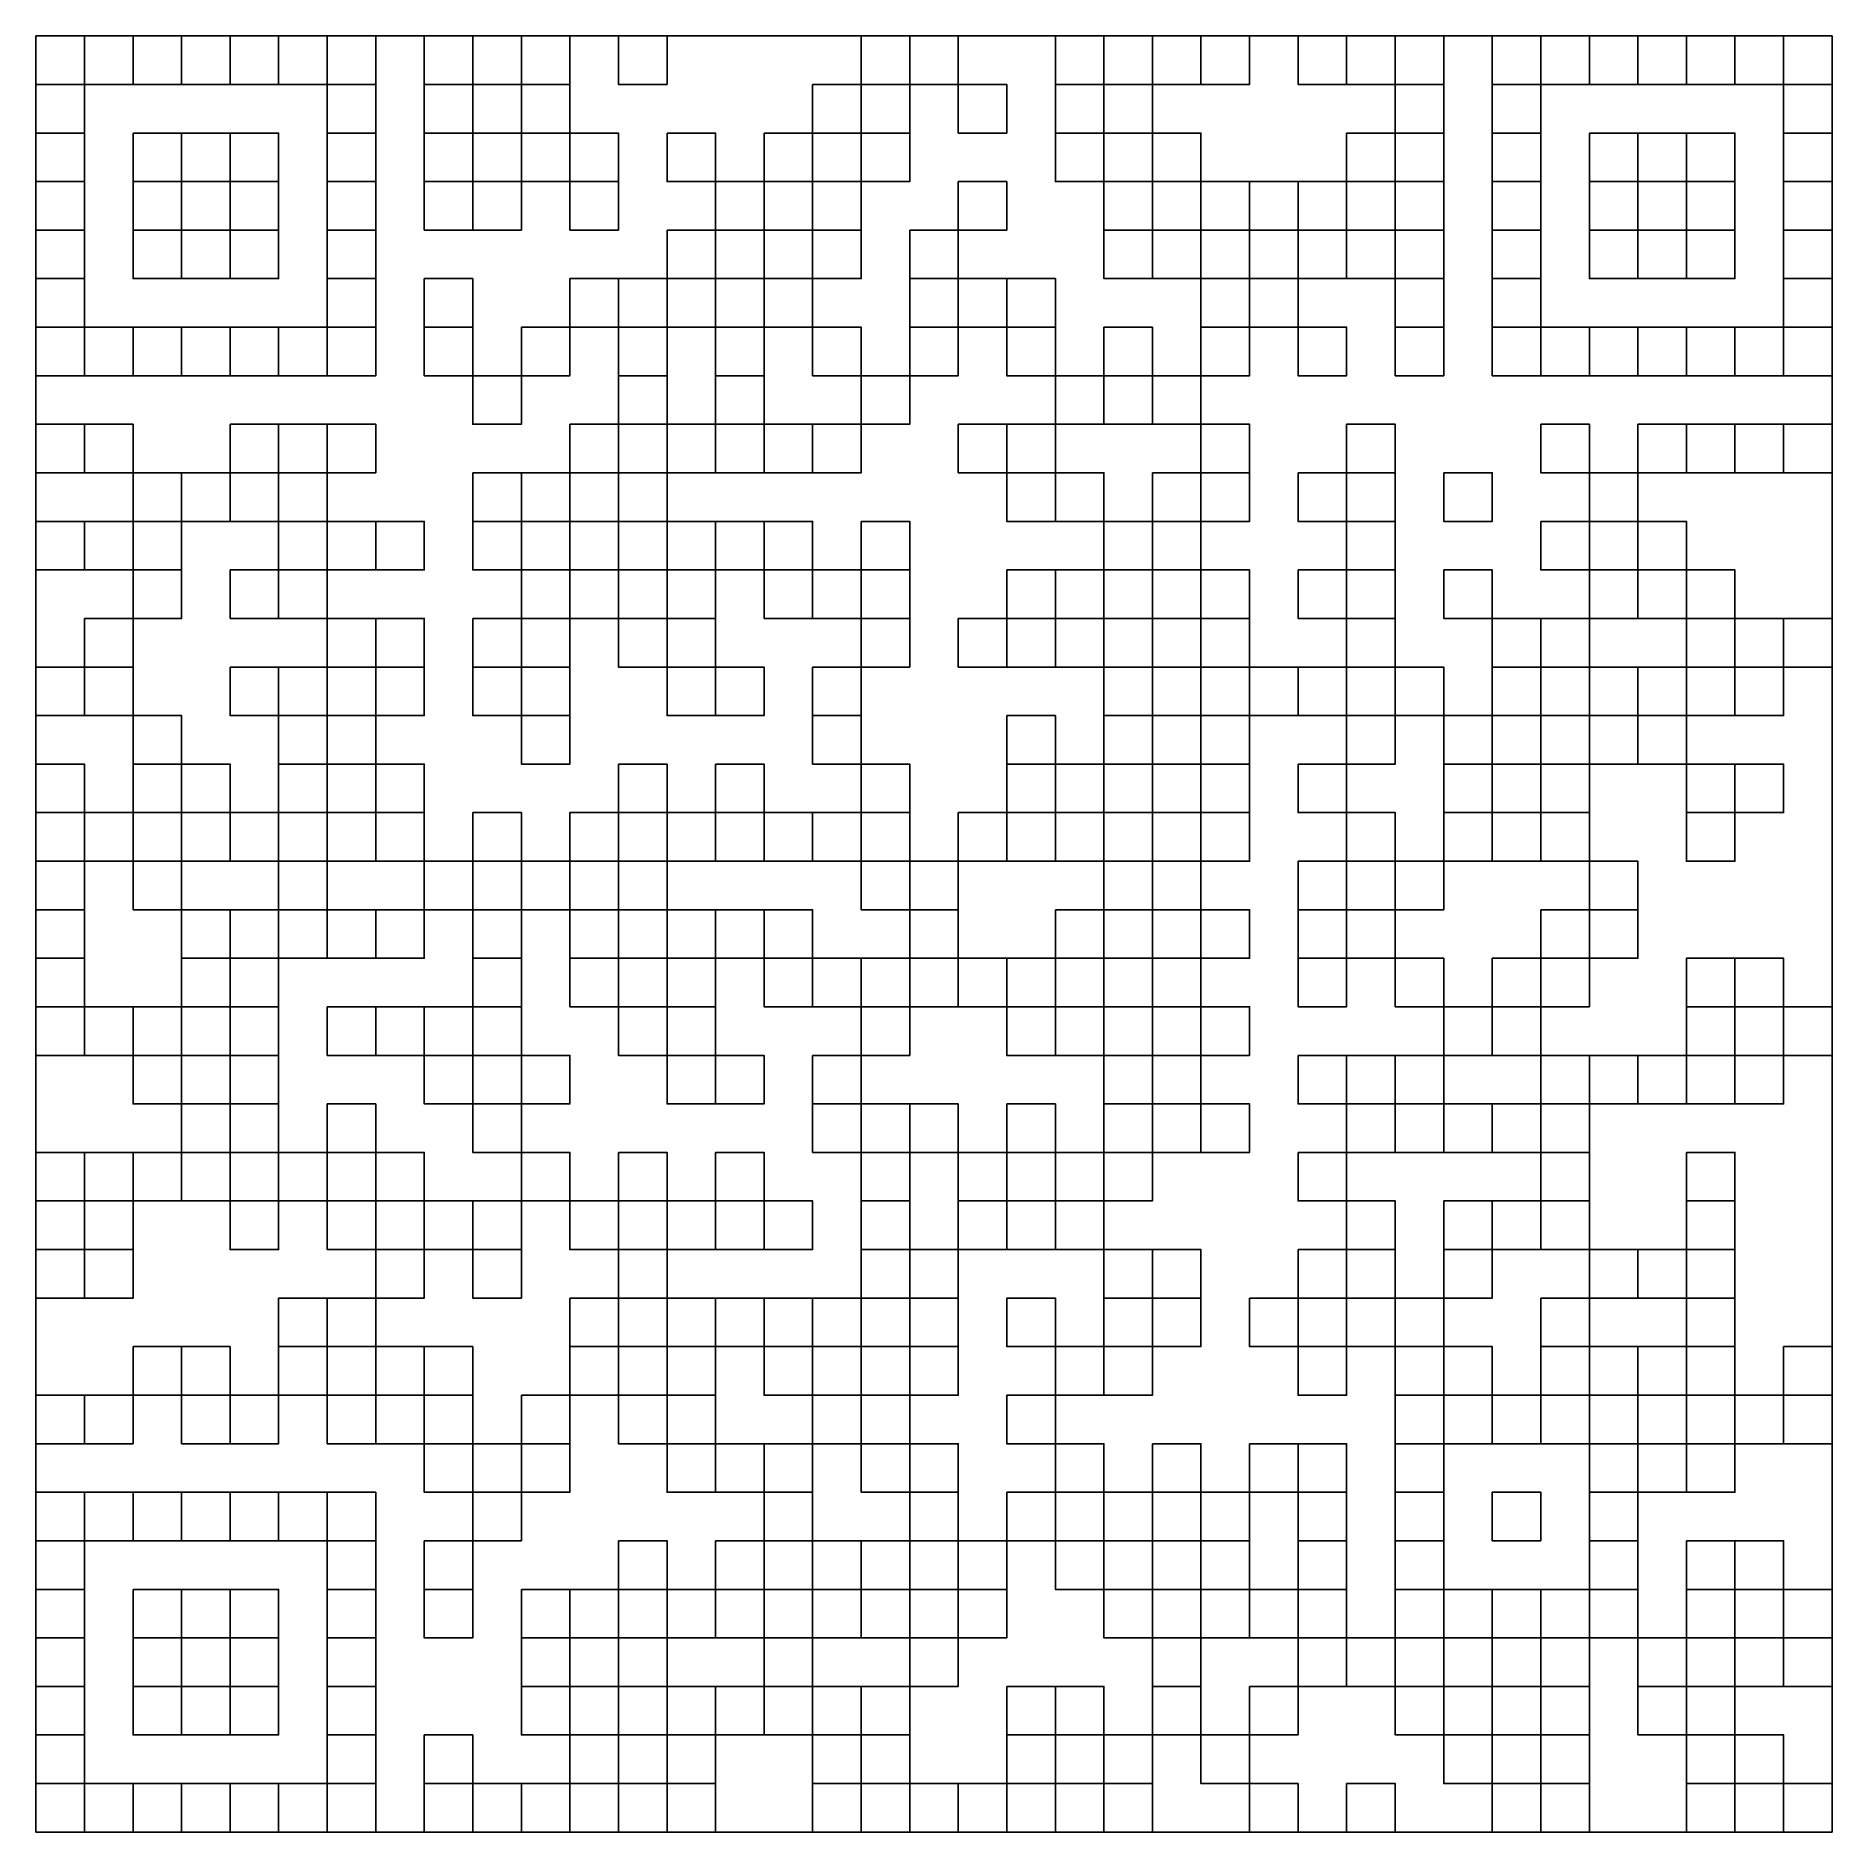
# Model space of a CAD drawing. Extents: x 0 to 55.5, y 0 to 55.5.
import ezdxf

# ---------------------------------------------------------------- set-up
doc = ezdxf.new("R2010")
doc.units = 0
doc.layers.get('0').update_dxf_attribs({"linetype": 'CONTINUOUS'})

msp = doc.modelspace()

# ---------------------------------------------------------------- linework, layer by layer
at = {"color": 7}
for points in [[(0, 55.5), (55.5, 55.5), (55.5, 0), (0, 0), (0, 55.5), (1.5, 55.5), (1.5, 54), (0, 54)], [(1.5, 55.5), (3, 55.5), (3, 54), (1.5, 54)], [(3, 55.5), (4.5, 55.5), (4.5, 54), (3, 54)], [(4.5, 55.5), (6, 55.5), (6, 54), (4.5, 54)], [(6, 55.5), (7.5, 55.5), (7.5, 54), (6, 54)], [(7.5, 55.5), (9, 55.5), (9, 54), (7.5, 54)], [(9, 55.5), (10.5, 55.5), (10.5, 54), (9, 54)], [(12, 55.5), (13.5, 55.5), (13.5, 54), (12, 54)], [(13.5, 55.5), (15, 55.5), (15, 54), (13.5, 54)], [(15, 55.5), (16.5, 55.5), (16.5, 54), (15, 54)], [(18, 55.5), (19.5, 55.5), (19.5, 54), (18, 54)], [(25.5, 55.5), (27, 55.5), (27, 54), (25.5, 54)], [(27, 55.5), (28.5, 55.5), (28.5, 54), (27, 54)], [(31.5, 55.5), (33, 55.5), (33, 54), (31.5, 54)], [(34.5, 55.5), (36, 55.5), (36, 54), (34.5, 54)], [(36, 55.5), (37.5, 55.5), (37.5, 54), (36, 54)], [(39, 55.5), (40.5, 55.5), (40.5, 54), (39, 54)], [(40.5, 55.5), (42, 55.5), (42, 54), (40.5, 54)], [(42, 55.5), (43.5, 55.5), (43.5, 54), (42, 54)], [(45, 55.5), (46.5, 55.5), (46.5, 54), (45, 54)], [(46.5, 55.5), (48, 55.5), (48, 54), (46.5, 54)], [(48, 55.5), (49.5, 55.5), (49.5, 54), (48, 54)], [(49.5, 55.5), (51, 55.5), (51, 54), (49.5, 54)], [(51, 55.5), (52.5, 55.5), (52.5, 54), (51, 54)], [(52.5, 55.5), (54, 55.5), (54, 54), (52.5, 54)], [(54, 55.5), (55.5, 55.5), (55.5, 54), (54, 54)], [(0, 54), (1.5, 54), (1.5, 52.5), (0, 52.5)], [(9, 54), (10.5, 54), (10.5, 52.5), (9, 52.5)], [(12, 54), (13.5, 54), (13.5, 52.5), (12, 52.5)], [(13.5, 54), (15, 54), (15, 52.5), (13.5, 52.5)], [(15, 54), (16.5, 54), (16.5, 52.5), (15, 52.5)], [(24, 54), (25.5, 54), (25.5, 52.5), (24, 52.5)], [(25.5, 54), (27, 54), (27, 52.5), (25.5, 52.5)], [(28.5, 54), (30, 54), (30, 52.5), (28.5, 52.5)], [(31.5, 54), (33, 54), (33, 52.5), (31.5, 52.5)], [(33, 54), (34.5, 54), (34.5, 52.5), (33, 52.5)], [(42, 54), (43.5, 54), (43.5, 52.5), (42, 52.5)], [(45, 54), (46.5, 54), (46.5, 52.5), (45, 52.5)], [(54, 54), (55.5, 54), (55.5, 52.5), (54, 52.5)], [(0, 52.5), (1.5, 52.5), (1.5, 51), (0, 51)], [(3, 52.5), (4.5, 52.5), (4.5, 51), (3, 51)], [(4.5, 52.5), (6, 52.5), (6, 51), (4.5, 51)], [(6, 52.5), (7.5, 52.5), (7.5, 51), (6, 51)], [(9, 52.5), (10.5, 52.5), (10.5, 51), (9, 51)], [(12, 52.5), (13.5, 52.5), (13.5, 51), (12, 51)], [(15, 52.5), (16.5, 52.5), (16.5, 51), (15, 51)], [(16.5, 52.5), (18, 52.5), (18, 51), (16.5, 51)], [(19.5, 52.5), (21, 52.5), (21, 51), (19.5, 51)], [(22.5, 52.5), (24, 52.5), (24, 51), (22.5, 51)], [(24, 52.5), (25.5, 52.5), (25.5, 51), (24, 51)], [(25.5, 52.5), (27, 52.5), (27, 51), (25.5, 51)], [(31.5, 52.5), (33, 52.5), (33, 51), (31.5, 51)], [(33, 52.5), (34.5, 52.5), (34.5, 51), (33, 51)], [(34.5, 52.5), (36, 52.5), (36, 51), (34.5, 51)], [(40.5, 52.5), (42, 52.5), (42, 51), (40.5, 51)], [(42, 52.5), (43.5, 52.5), (43.5, 51), (42, 51)], [(45, 52.5), (46.5, 52.5), (46.5, 51), (45, 51)], [(48, 52.5), (49.5, 52.5), (49.5, 51), (48, 51)], [(49.5, 52.5), (51, 52.5), (51, 51), (49.5, 51)], [(51, 52.5), (52.5, 52.5), (52.5, 51), (51, 51)], [(54, 52.5), (55.5, 52.5), (55.5, 51), (54, 51)], [(0, 51), (1.5, 51), (1.5, 49.5), (0, 49.5)], [(3, 51), (4.5, 51), (4.5, 49.5), (3, 49.5)], [(4.5, 51), (6, 51), (6, 49.5), (4.5, 49.5)], [(6, 51), (7.5, 51), (7.5, 49.5), (6, 49.5)], [(9, 51), (10.5, 51), (10.5, 49.5), (9, 49.5)], [(12, 51), (13.5, 51), (13.5, 49.5), (12, 49.5)], [(13.5, 51), (15, 51), (15, 49.5), (13.5, 49.5)], [(16.5, 51), (18, 51), (18, 49.5), (16.5, 49.5)], [(21, 51), (22.5, 51), (22.5, 49.5), (21, 49.5)], [(22.5, 51), (24, 51), (24, 49.5), (22.5, 49.5)], [(24, 51), (25.5, 51), (25.5, 49.5), (24, 49.5)], [(28.5, 51), (30, 51), (30, 49.5), (28.5, 49.5)], [(33, 51), (34.5, 51), (34.5, 49.5), (33, 49.5)], [(34.5, 51), (36, 51), (36, 49.5), (34.5, 49.5)], [(36, 51), (37.5, 51), (37.5, 49.5), (36, 49.5)], [(37.5, 51), (39, 51), (39, 49.5), (37.5, 49.5)], [(39, 51), (40.5, 51), (40.5, 49.5), (39, 49.5)], [(42, 51), (43.5, 51), (43.5, 49.5), (42, 49.5)], [(45, 51), (46.5, 51), (46.5, 49.5), (45, 49.5)], [(48, 51), (49.5, 51), (49.5, 49.5), (48, 49.5)], [(49.5, 51), (51, 51), (51, 49.5), (49.5, 49.5)], [(51, 51), (52.5, 51), (52.5, 49.5), (51, 49.5)], [(54, 51), (55.5, 51), (55.5, 49.5), (54, 49.5)], [(0, 49.5), (1.5, 49.5), (1.5, 48), (0, 48)], [(3, 49.5), (4.5, 49.5), (4.5, 48), (3, 48)], [(4.5, 49.5), (6, 49.5), (6, 48), (4.5, 48)], [(6, 49.5), (7.5, 49.5), (7.5, 48), (6, 48)], [(9, 49.5), (10.5, 49.5), (10.5, 48), (9, 48)], [(19.5, 49.5), (21, 49.5), (21, 48), (19.5, 48)], [(21, 49.5), (22.5, 49.5), (22.5, 48), (21, 48)], [(24, 49.5), (25.5, 49.5), (25.5, 48), (24, 48)], [(27, 49.5), (28.5, 49.5), (28.5, 48), (27, 48)], [(33, 49.5), (34.5, 49.5), (34.5, 48), (33, 48)], [(34.5, 49.5), (36, 49.5), (36, 48), (34.5, 48)], [(36, 49.5), (37.5, 49.5), (37.5, 48), (36, 48)], [(37.5, 49.5), (39, 49.5), (39, 48), (37.5, 48)], [(39, 49.5), (40.5, 49.5), (40.5, 48), (39, 48)], [(40.5, 49.5), (42, 49.5), (42, 48), (40.5, 48)], [(42, 49.5), (43.5, 49.5), (43.5, 48), (42, 48)], [(45, 49.5), (46.5, 49.5), (46.5, 48), (45, 48)], [(48, 49.5), (49.5, 49.5), (49.5, 48), (48, 48)], [(49.5, 49.5), (51, 49.5), (51, 48), (49.5, 48)], [(51, 49.5), (52.5, 49.5), (52.5, 48), (51, 48)], [(54, 49.5), (55.5, 49.5), (55.5, 48), (54, 48)], [(0, 48), (1.5, 48), (1.5, 46.5), (0, 46.5)], [(9, 48), (10.5, 48), (10.5, 46.5), (9, 46.5)], [(12, 48), (13.5, 48), (13.5, 46.5), (12, 46.5)], [(16.5, 48), (18, 48), (18, 46.5), (16.5, 46.5)], [(18, 48), (19.5, 48), (19.5, 46.5), (18, 46.5)], [(19.5, 48), (21, 48), (21, 46.5), (19.5, 46.5)], [(21, 48), (22.5, 48), (22.5, 46.5), (21, 46.5)], [(22.5, 48), (24, 48), (24, 46.5), (22.5, 46.5)], [(27, 48), (28.5, 48), (28.5, 46.5), (27, 46.5)], [(28.5, 48), (30, 48), (30, 46.5), (28.5, 46.5)], [(30, 48), (31.5, 48), (31.5, 46.5), (30, 46.5)], [(36, 48), (37.5, 48), (37.5, 46.5), (36, 46.5)], [(37.5, 48), (39, 48), (39, 46.5), (37.5, 46.5)], [(42, 48), (43.5, 48), (43.5, 46.5), (42, 46.5)], [(45, 48), (46.5, 48), (46.5, 46.5), (45, 46.5)], [(54, 48), (55.5, 48), (55.5, 46.5), (54, 46.5)], [(0, 46.5), (1.5, 46.5), (1.5, 45), (0, 45)], [(1.5, 46.5), (3, 46.5), (3, 45), (1.5, 45)], [(3, 46.5), (4.5, 46.5), (4.5, 45), (3, 45)], [(4.5, 46.5), (6, 46.5), (6, 45), (4.5, 45)], [(6, 46.5), (7.5, 46.5), (7.5, 45), (6, 45)], [(7.5, 46.5), (9, 46.5), (9, 45), (7.5, 45)], [(9, 46.5), (10.5, 46.5), (10.5, 45), (9, 45)], [(12, 46.5), (13.5, 46.5), (13.5, 45), (12, 45)], [(15, 46.5), (16.5, 46.5), (16.5, 45), (15, 45)], [(18, 46.5), (19.5, 46.5), (19.5, 45), (18, 45)], [(21, 46.5), (22.5, 46.5), (22.5, 45), (21, 45)], [(24, 46.5), (25.5, 46.5), (25.5, 45), (24, 45)], [(27, 46.5), (28.5, 46.5), (28.5, 45), (27, 45)], [(30, 46.5), (31.5, 46.5), (31.5, 45), (30, 45)], [(33, 46.5), (34.5, 46.5), (34.5, 45), (33, 45)], [(36, 46.5), (37.5, 46.5), (37.5, 45), (36, 45)], [(39, 46.5), (40.5, 46.5), (40.5, 45), (39, 45)], [(42, 46.5), (43.5, 46.5), (43.5, 45), (42, 45)], [(45, 46.5), (46.5, 46.5), (46.5, 45), (45, 45)], [(46.5, 46.5), (48, 46.5), (48, 45), (46.5, 45)], [(48, 46.5), (49.5, 46.5), (49.5, 45), (48, 45)], [(49.5, 46.5), (51, 46.5), (51, 45), (49.5, 45)], [(51, 46.5), (52.5, 46.5), (52.5, 45), (51, 45)], [(52.5, 46.5), (54, 46.5), (54, 45), (52.5, 45)], [(54, 46.5), (55.5, 46.5), (55.5, 45), (54, 45)], [(13.5, 45), (15, 45), (15, 43.5), (13.5, 43.5)], [(18, 45), (19.5, 45), (19.5, 43.5), (18, 43.5)], [(21, 45), (22.5, 45), (22.5, 43.5), (21, 43.5)], [(25.5, 45), (27, 45), (27, 43.5), (25.5, 43.5)], [(31.5, 45), (33, 45), (33, 43.5), (31.5, 43.5)], [(33, 45), (34.5, 45), (34.5, 43.5), (33, 43.5)], [(34.5, 45), (36, 45), (36, 43.5), (34.5, 43.5)], [(0, 43.5), (1.5, 43.5), (1.5, 42), (0, 42)], [(1.5, 43.5), (3, 43.5), (3, 42), (1.5, 42)], [(6, 43.5), (7.5, 43.5), (7.5, 42), (6, 42)], [(7.5, 43.5), (9, 43.5), (9, 42), (7.5, 42)], [(9, 43.5), (10.5, 43.5), (10.5, 42), (9, 42)], [(16.5, 43.5), (18, 43.5), (18, 42), (16.5, 42)], [(19.5, 43.5), (21, 43.5), (21, 42), (19.5, 42)], [(21, 43.5), (22.5, 43.5), (22.5, 42), (21, 42)], [(22.5, 43.5), (24, 43.5), (24, 42), (22.5, 42)], [(24, 43.5), (25.5, 43.5), (25.5, 42), (24, 42)], [(28.5, 43.5), (30, 43.5), (30, 42), (28.5, 42)], [(30, 43.5), (31.5, 43.5), (31.5, 42), (30, 42)], [(36, 43.5), (37.5, 43.5), (37.5, 42), (36, 42)], [(40.5, 43.5), (42, 43.5), (42, 42), (40.5, 42)], [(46.5, 43.5), (48, 43.5), (48, 42), (46.5, 42)], [(49.5, 43.5), (51, 43.5), (51, 42), (49.5, 42)], [(51, 43.5), (52.5, 43.5), (52.5, 42), (51, 42)], [(52.5, 43.5), (54, 43.5), (54, 42), (52.5, 42)], [(54, 43.5), (55.5, 43.5), (55.5, 42), (54, 42)], [(3, 42), (4.5, 42), (4.5, 40.5), (3, 40.5)], [(4.5, 42), (6, 42), (6, 40.5), (4.5, 40.5)], [(6, 42), (7.5, 42), (7.5, 40.5), (6, 40.5)], [(7.5, 42), (9, 42), (9, 40.5), (7.5, 40.5)], [(13.5, 42), (15, 42), (15, 40.5), (13.5, 40.5)], [(15, 42), (16.5, 42), (16.5, 40.5), (15, 40.5)], [(18, 42), (19.5, 42), (19.5, 40.5), (18, 40.5)], [(30, 42), (31.5, 42), (31.5, 40.5), (30, 40.5)], [(31.5, 42), (33, 42), (33, 40.5), (31.5, 40.5)], [(34.5, 42), (36, 42), (36, 40.5), (34.5, 40.5)], [(36, 42), (37.5, 42), (37.5, 40.5), (36, 40.5)], [(39, 42), (40.5, 42), (40.5, 40.5), (39, 40.5)], [(40.5, 42), (42, 42), (42, 40.5), (40.5, 40.5)], [(43.5, 42), (45, 42), (45, 40.5), (43.5, 40.5)], [(48, 42), (49.5, 42), (49.5, 40.5), (48, 40.5)], [(0, 40.5), (1.5, 40.5), (1.5, 39), (0, 39)], [(1.5, 40.5), (3, 40.5), (3, 39), (1.5, 39)], [(3, 40.5), (4.5, 40.5), (4.5, 39), (3, 39)], [(7.5, 40.5), (9, 40.5), (9, 39), (7.5, 39)], [(9, 40.5), (10.5, 40.5), (10.5, 39), (9, 39)], [(10.5, 40.5), (12, 40.5), (12, 39), (10.5, 39)], [(13.5, 40.5), (15, 40.5), (15, 39), (13.5, 39)], [(16.5, 40.5), (18, 40.5), (18, 39), (16.5, 39)], [(18, 40.5), (19.5, 40.5), (19.5, 39), (18, 39)], [(19.5, 40.5), (21, 40.5), (21, 39), (19.5, 39)], [(21, 40.5), (22.5, 40.5), (22.5, 39), (21, 39)], [(22.5, 40.5), (24, 40.5), (24, 39), (22.5, 39)], [(25.5, 40.5), (27, 40.5), (27, 39), (25.5, 39)], [(33, 40.5), (34.5, 40.5), (34.5, 39), (33, 39)], [(34.5, 40.5), (36, 40.5), (36, 39), (34.5, 39)], [(40.5, 40.5), (42, 40.5), (42, 39), (40.5, 39)], [(46.5, 40.5), (48, 40.5), (48, 39), (46.5, 39)], [(49.5, 40.5), (51, 40.5), (51, 39), (49.5, 39)], [(3, 39), (4.5, 39), (4.5, 37.5), (3, 37.5)], [(6, 39), (7.5, 39), (7.5, 37.5), (6, 37.5)], [(7.5, 39), (9, 39), (9, 37.5), (7.5, 37.5)], [(15, 39), (16.5, 39), (16.5, 37.5), (15, 37.5)], [(16.5, 39), (18, 39), (18, 37.5), (16.5, 37.5)], [(19.5, 39), (21, 39), (21, 37.5), (19.5, 37.5)], [(22.5, 39), (24, 39), (24, 37.5), (22.5, 37.5)], [(24, 39), (25.5, 39), (25.5, 37.5), (24, 37.5)], [(25.5, 39), (27, 39), (27, 37.5), (25.5, 37.5)], [(30, 39), (31.5, 39), (31.5, 37.5), (30, 37.5)], [(31.5, 39), (33, 39), (33, 37.5), (31.5, 37.5)], [(33, 39), (34.5, 39), (34.5, 37.5), (33, 37.5)], [(36, 39), (37.5, 39), (37.5, 37.5), (36, 37.5)], [(39, 39), (40.5, 39), (40.5, 37.5), (39, 37.5)], [(40.5, 39), (42, 39), (42, 37.5), (40.5, 37.5)], [(43.5, 39), (45, 39), (45, 37.5), (43.5, 37.5)], [(48, 39), (49.5, 39), (49.5, 37.5), (48, 37.5)], [(49.5, 39), (51, 39), (51, 37.5), (49.5, 37.5)], [(51, 39), (52.5, 39), (52.5, 37.5), (51, 37.5)], [(1.5, 37.5), (3, 37.5), (3, 36), (1.5, 36)], [(9, 37.5), (10.5, 37.5), (10.5, 36), (9, 36)], [(10.5, 37.5), (12, 37.5), (12, 36), (10.5, 36)], [(13.5, 37.5), (15, 37.5), (15, 36), (13.5, 36)], [(15, 37.5), (16.5, 37.5), (16.5, 36), (15, 36)], [(18, 37.5), (19.5, 37.5), (19.5, 36), (18, 36)], [(19.5, 37.5), (21, 37.5), (21, 36), (19.5, 36)], [(25.5, 37.5), (27, 37.5), (27, 36), (25.5, 36)], [(28.5, 37.5), (30, 37.5), (30, 36), (28.5, 36)], [(30, 37.5), (31.5, 37.5), (31.5, 36), (30, 36)], [(31.5, 37.5), (33, 37.5), (33, 36), (31.5, 36)], [(34.5, 37.5), (36, 37.5), (36, 36), (34.5, 36)], [(36, 37.5), (37.5, 37.5), (37.5, 36), (36, 36)], [(40.5, 37.5), (42, 37.5), (42, 36), (40.5, 36)], [(45, 37.5), (46.5, 37.5), (46.5, 36), (45, 36)], [(46.5, 37.5), (48, 37.5), (48, 36), (46.5, 36)], [(51, 37.5), (52.5, 37.5), (52.5, 36), (51, 36)], [(52.5, 37.5), (54, 37.5), (54, 36), (52.5, 36)], [(54, 37.5), (55.5, 37.5), (55.5, 36), (54, 36)], [(0, 36), (1.5, 36), (1.5, 34.5), (0, 34.5)], [(1.5, 36), (3, 36), (3, 34.5), (1.5, 34.5)], [(6, 36), (7.5, 36), (7.5, 34.5), (6, 34.5)], [(7.5, 36), (9, 36), (9, 34.5), (7.5, 34.5)], [(10.5, 36), (12, 36), (12, 34.5), (10.5, 34.5)], [(13.5, 36), (15, 36), (15, 34.5), (13.5, 34.5)], [(15, 36), (16.5, 36), (16.5, 34.5), (15, 34.5)], [(19.5, 36), (21, 36), (21, 34.5), (19.5, 34.5)], [(21, 36), (22.5, 36), (22.5, 34.5), (21, 34.5)], [(24, 36), (25.5, 36), (25.5, 34.5), (24, 34.5)], [(33, 36), (34.5, 36), (34.5, 34.5), (33, 34.5)], [(34.5, 36), (36, 36), (36, 34.5), (34.5, 34.5)], [(37.5, 36), (39, 36), (39, 34.5), (37.5, 34.5)], [(39, 36), (40.5, 36), (40.5, 34.5), (39, 34.5)], [(40.5, 36), (42, 36), (42, 34.5), (40.5, 34.5)], [(42, 36), (43.5, 36), (43.5, 34.5), (42, 34.5)], [(45, 36), (46.5, 36), (46.5, 34.5), (45, 34.5)], [(48, 36), (49.5, 36), (49.5, 34.5), (48, 34.5)], [(49.5, 36), (51, 36), (51, 34.5), (49.5, 34.5)], [(51, 36), (52.5, 36), (52.5, 34.5), (51, 34.5)], [(52.5, 36), (54, 36), (54, 34.5), (52.5, 34.5)], [(3, 34.5), (4.5, 34.5), (4.5, 33), (3, 33)], [(7.5, 34.5), (9, 34.5), (9, 33), (7.5, 33)], [(9, 34.5), (10.5, 34.5), (10.5, 33), (9, 33)], [(15, 34.5), (16.5, 34.5), (16.5, 33), (15, 33)], [(24, 34.5), (25.5, 34.5), (25.5, 33), (24, 33)], [(30, 34.5), (31.5, 34.5), (31.5, 33), (30, 33)], [(33, 34.5), (34.5, 34.5), (34.5, 33), (33, 33)], [(34.5, 34.5), (36, 34.5), (36, 33), (34.5, 33)], [(36, 34.5), (37.5, 34.5), (37.5, 33), (36, 33)], [(40.5, 34.5), (42, 34.5), (42, 33), (40.5, 33)], [(43.5, 34.5), (45, 34.5), (45, 33), (43.5, 33)], [(45, 34.5), (46.5, 34.5), (46.5, 33), (45, 33)], [(46.5, 34.5), (48, 34.5), (48, 33), (46.5, 33)], [(48, 34.5), (49.5, 34.5), (49.5, 33), (48, 33)], [(49.5, 34.5), (51, 34.5), (51, 33), (49.5, 33)], [(0, 33), (1.5, 33), (1.5, 31.5), (0, 31.5)], [(3, 33), (4.5, 33), (4.5, 31.5), (3, 31.5)], [(4.5, 33), (6, 33), (6, 31.5), (4.5, 31.5)], [(7.5, 33), (9, 33), (9, 31.5), (7.5, 31.5)], [(10.5, 33), (12, 33), (12, 31.5), (10.5, 31.5)], [(18, 33), (19.5, 33), (19.5, 31.5), (18, 31.5)], [(21, 33), (22.5, 33), (22.5, 31.5), (21, 31.5)], [(25.5, 33), (27, 33), (27, 31.5), (25.5, 31.5)], [(30, 33), (31.5, 33), (31.5, 31.5), (30, 31.5)], [(31.5, 33), (33, 33), (33, 31.5), (31.5, 31.5)], [(33, 33), (34.5, 33), (34.5, 31.5), (33, 31.5)], [(36, 33), (37.5, 33), (37.5, 31.5), (36, 31.5)], [(39, 33), (40.5, 33), (40.5, 31.5), (39, 31.5)], [(43.5, 33), (45, 33), (45, 31.5), (43.5, 31.5)], [(45, 33), (46.5, 33), (46.5, 31.5), (45, 31.5)], [(46.5, 33), (48, 33), (48, 31.5), (46.5, 31.5)], [(51, 33), (52.5, 33), (52.5, 31.5), (51, 31.5)], [(52.5, 33), (54, 33), (54, 31.5), (52.5, 31.5)], [(1.5, 31.5), (3, 31.5), (3, 30), (1.5, 30)], [(4.5, 31.5), (6, 31.5), (6, 30), (4.5, 30)], [(6, 31.5), (7.5, 31.5), (7.5, 30), (6, 30)], [(9, 31.5), (10.5, 31.5), (10.5, 30), (9, 30)], [(10.5, 31.5), (12, 31.5), (12, 30), (10.5, 30)], [(13.5, 31.5), (15, 31.5), (15, 30), (13.5, 30)], [(16.5, 31.5), (18, 31.5), (18, 30), (16.5, 30)], [(19.5, 31.5), (21, 31.5), (21, 30), (19.5, 30)], [(21, 31.5), (22.5, 31.5), (22.5, 30), (21, 30)], [(22.5, 31.5), (24, 31.5), (24, 30), (22.5, 30)], [(24, 31.5), (25.5, 31.5), (25.5, 30), (24, 30)], [(25.5, 31.5), (27, 31.5), (27, 30), (25.5, 30)], [(28.5, 31.5), (30, 31.5), (30, 30), (28.5, 30)], [(30, 31.5), (31.5, 31.5), (31.5, 30), (30, 30)], [(31.5, 31.5), (33, 31.5), (33, 30), (31.5, 30)], [(34.5, 31.5), (36, 31.5), (36, 30), (34.5, 30)], [(36, 31.5), (37.5, 31.5), (37.5, 30), (36, 30)], [(40.5, 31.5), (42, 31.5), (42, 30), (40.5, 30)], [(43.5, 31.5), (45, 31.5), (45, 30), (43.5, 30)], [(45, 31.5), (46.5, 31.5), (46.5, 30), (45, 30)], [(46.5, 31.5), (48, 31.5), (48, 30), (46.5, 30)], [(51, 31.5), (52.5, 31.5), (52.5, 30), (51, 30)], [(0, 30), (1.5, 30), (1.5, 28.5), (0, 28.5)], [(3, 30), (4.5, 30), (4.5, 28.5), (3, 28.5)], [(7.5, 30), (9, 30), (9, 28.5), (7.5, 28.5)], [(12, 30), (13.5, 30), (13.5, 28.5), (12, 28.5)], [(15, 30), (16.5, 30), (16.5, 28.5), (15, 28.5)], [(18, 30), (19.5, 30), (19.5, 28.5), (18, 28.5)], [(25.5, 30), (27, 30), (27, 28.5), (25.5, 28.5)], [(27, 30), (28.5, 30), (28.5, 28.5), (27, 28.5)], [(33, 30), (34.5, 30), (34.5, 28.5), (33, 28.5)], [(34.5, 30), (36, 30), (36, 28.5), (34.5, 28.5)], [(39, 30), (40.5, 30), (40.5, 28.5), (39, 28.5)], [(40.5, 30), (42, 30), (42, 28.5), (40.5, 28.5)], [(42, 30), (43.5, 30), (43.5, 28.5), (42, 28.5)], [(48, 30), (49.5, 30), (49.5, 28.5), (48, 28.5)], [(0, 28.5), (1.5, 28.5), (1.5, 27), (0, 27)], [(4.5, 28.5), (6, 28.5), (6, 27), (4.5, 27)], [(6, 28.5), (7.5, 28.5), (7.5, 27), (6, 27)], [(7.5, 28.5), (9, 28.5), (9, 27), (7.5, 27)], [(9, 28.5), (10.5, 28.5), (10.5, 27), (9, 27)], [(10.5, 28.5), (12, 28.5), (12, 27), (10.5, 27)], [(13.5, 28.5), (15, 28.5), (15, 27), (13.5, 27)], [(16.5, 28.5), (18, 28.5), (18, 27), (16.5, 27)], [(18, 28.5), (19.5, 28.5), (19.5, 27), (18, 27)], [(19.5, 28.5), (21, 28.5), (21, 27), (19.5, 27)], [(21, 28.5), (22.5, 28.5), (22.5, 27), (21, 27)], [(22.5, 28.5), (24, 28.5), (24, 27), (22.5, 27)], [(27, 28.5), (28.5, 28.5), (28.5, 27), (27, 27)], [(31.5, 28.5), (33, 28.5), (33, 27), (31.5, 27)], [(33, 28.5), (34.5, 28.5), (34.5, 27), (33, 27)], [(34.5, 28.5), (36, 28.5), (36, 27), (34.5, 27)], [(36, 28.5), (37.5, 28.5), (37.5, 27), (36, 27)], [(39, 28.5), (40.5, 28.5), (40.5, 27), (39, 27)], [(40.5, 28.5), (42, 28.5), (42, 27), (40.5, 27)], [(46.5, 28.5), (48, 28.5), (48, 27), (46.5, 27)], [(48, 28.5), (49.5, 28.5), (49.5, 27), (48, 27)], [(0, 27), (1.5, 27), (1.5, 25.5), (0, 25.5)], [(4.5, 27), (6, 27), (6, 25.5), (4.5, 25.5)], [(6, 27), (7.5, 27), (7.5, 25.5), (6, 25.5)], [(13.5, 27), (15, 27), (15, 25.5), (13.5, 25.5)], [(16.5, 27), (18, 27), (18, 25.5), (16.5, 25.5)], [(19.5, 27), (21, 27), (21, 25.5), (19.5, 25.5)], [(22.5, 27), (24, 27), (24, 25.5), (22.5, 25.5)], [(24, 27), (25.5, 27), (25.5, 25.5), (24, 25.5)], [(25.5, 27), (27, 27), (27, 25.5), (25.5, 25.5)], [(27, 27), (28.5, 27), (28.5, 25.5), (27, 25.5)], [(28.5, 27), (30, 27), (30, 25.5), (28.5, 25.5)], [(30, 27), (31.5, 27), (31.5, 25.5), (30, 25.5)], [(31.5, 27), (33, 27), (33, 25.5), (31.5, 25.5)], [(33, 27), (34.5, 27), (34.5, 25.5), (33, 25.5)], [(34.5, 27), (36, 27), (36, 25.5), (34.5, 25.5)], [(39, 27), (40.5, 27), (40.5, 25.5), (39, 25.5)], [(42, 27), (43.5, 27), (43.5, 25.5), (42, 25.5)], [(45, 27), (46.5, 27), (46.5, 25.5), (45, 25.5)], [(46.5, 27), (48, 27), (48, 25.5), (46.5, 25.5)], [(51, 27), (52.5, 27), (52.5, 25.5), (51, 25.5)], [(52.5, 27), (54, 27), (54, 25.5), (52.5, 25.5)], [(0, 25.5), (1.5, 25.5), (1.5, 24), (0, 24)], [(1.5, 25.5), (3, 25.5), (3, 24), (1.5, 24)], [(3, 25.5), (4.5, 25.5), (4.5, 24), (3, 24)], [(4.5, 25.5), (6, 25.5), (6, 24), (4.5, 24)], [(6, 25.5), (7.5, 25.5), (7.5, 24), (6, 24)], [(9, 25.5), (10.5, 25.5), (10.5, 24), (9, 24)], [(10.5, 25.5), (12, 25.5), (12, 24), (10.5, 24)], [(12, 25.5), (13.5, 25.5), (13.5, 24), (12, 24)], [(13.5, 25.5), (15, 25.5), (15, 24), (13.5, 24)], [(18, 25.5), (19.5, 25.5), (19.5, 24), (18, 24)], [(19.5, 25.5), (21, 25.5), (21, 24), (19.5, 24)], [(25.5, 25.5), (27, 25.5), (27, 24), (25.5, 24)], [(30, 25.5), (31.5, 25.5), (31.5, 24), (30, 24)], [(31.5, 25.5), (33, 25.5), (33, 24), (31.5, 24)], [(34.5, 25.5), (36, 25.5), (36, 24), (34.5, 24)], [(36, 25.5), (37.5, 25.5), (37.5, 24), (36, 24)], [(43.5, 25.5), (45, 25.5), (45, 24), (43.5, 24)], [(45, 25.5), (46.5, 25.5), (46.5, 24), (45, 24)], [(51, 25.5), (52.5, 25.5), (52.5, 24), (51, 24)], [(52.5, 25.5), (54, 25.5), (54, 24), (52.5, 24)], [(54, 25.5), (55.5, 25.5), (55.5, 24), (54, 24)], [(3, 24), (4.5, 24), (4.5, 22.5), (3, 22.5)], [(4.5, 24), (6, 24), (6, 22.5), (4.5, 22.5)], [(6, 24), (7.5, 24), (7.5, 22.5), (6, 22.5)], [(12, 24), (13.5, 24), (13.5, 22.5), (12, 22.5)], [(13.5, 24), (15, 24), (15, 22.5), (13.5, 22.5)], [(15, 24), (16.5, 24), (16.5, 22.5), (15, 22.5)], [(19.5, 24), (21, 24), (21, 22.5), (19.5, 22.5)], [(21, 24), (22.5, 24), (22.5, 22.5), (21, 22.5)], [(24, 24), (25.5, 24), (25.5, 22.5), (24, 22.5)], [(33, 24), (34.5, 24), (34.5, 22.5), (33, 22.5)], [(34.5, 24), (36, 24), (36, 22.5), (34.5, 22.5)], [(39, 24), (40.5, 24), (40.5, 22.5), (39, 22.5)], [(40.5, 24), (42, 24), (42, 22.5), (40.5, 22.5)], [(42, 24), (43.5, 24), (43.5, 22.5), (42, 22.5)], [(46.5, 24), (48, 24), (48, 22.5), (46.5, 22.5)], [(48, 24), (49.5, 24), (49.5, 22.5), (48, 22.5)], [(49.5, 24), (51, 24), (51, 22.5), (49.5, 22.5)], [(51, 24), (52.5, 24), (52.5, 22.5), (51, 22.5)], [(52.5, 24), (54, 24), (54, 22.5), (52.5, 22.5)], [(4.5, 22.5), (6, 22.5), (6, 21), (4.5, 21)], [(6, 22.5), (7.5, 22.5), (7.5, 21), (6, 21)], [(9, 22.5), (10.5, 22.5), (10.5, 21), (9, 21)], [(13.5, 22.5), (15, 22.5), (15, 21), (13.5, 21)], [(24, 22.5), (25.5, 22.5), (25.5, 21), (24, 21)], [(25.5, 22.5), (27, 22.5), (27, 21), (25.5, 21)], [(27, 22.5), (28.5, 22.5), (28.5, 21), (27, 21)], [(30, 22.5), (31.5, 22.5), (31.5, 21), (30, 21)], [(33, 22.5), (34.5, 22.5), (34.5, 21), (33, 21)], [(34.5, 22.5), (36, 22.5), (36, 21), (34.5, 21)], [(36, 22.5), (37.5, 22.5), (37.5, 21), (36, 21)], [(40.5, 22.5), (42, 22.5), (42, 21), (40.5, 21)], [(42, 22.5), (43.5, 22.5), (43.5, 21), (42, 21)], [(43.5, 22.5), (45, 22.5), (45, 21), (43.5, 21)], [(45, 22.5), (46.5, 22.5), (46.5, 21), (45, 21)], [(46.5, 22.5), (48, 22.5), (48, 21), (46.5, 21)], [(0, 21), (1.5, 21), (1.5, 19.5), (0, 19.5)], [(1.5, 21), (3, 21), (3, 19.5), (1.5, 19.5)], [(3, 21), (4.5, 21), (4.5, 19.5), (3, 19.5)], [(4.5, 21), (6, 21), (6, 19.5), (4.5, 19.5)], [(6, 21), (7.5, 21), (7.5, 19.5), (6, 19.5)], [(7.5, 21), (9, 21), (9, 19.5), (7.5, 19.5)], [(10.5, 21), (12, 21), (12, 19.5), (10.5, 19.5)], [(15, 21), (16.5, 21), (16.5, 19.5), (15, 19.5)], [(18, 21), (19.5, 21), (19.5, 19.5), (18, 19.5)], [(21, 21), (22.5, 21), (22.5, 19.5), (21, 19.5)], [(25.5, 21), (27, 21), (27, 19.5), (25.5, 19.5)], [(28.5, 21), (30, 21), (30, 19.5), (28.5, 19.5)], [(30, 21), (31.5, 21), (31.5, 19.5), (30, 19.5)], [(31.5, 21), (33, 21), (33, 19.5), (31.5, 19.5)], [(33, 21), (34.5, 21), (34.5, 19.5), (33, 19.5)], [(39, 21), (40.5, 21), (40.5, 19.5), (39, 19.5)], [(46.5, 21), (48, 21), (48, 19.5), (46.5, 19.5)], [(51, 21), (52.5, 21), (52.5, 19.5), (51, 19.5)], [(1.5, 19.5), (3, 19.5), (3, 18), (1.5, 18)], [(6, 19.5), (7.5, 19.5), (7.5, 18), (6, 18)], [(9, 19.5), (10.5, 19.5), (10.5, 18), (9, 18)], [(10.5, 19.5), (12, 19.5), (12, 18), (10.5, 18)], [(12, 19.5), (13.5, 19.5), (13.5, 18), (12, 18)], [(13.5, 19.5), (15, 19.5), (15, 18), (13.5, 18)], [(16.5, 19.5), (18, 19.5), (18, 18), (16.5, 18)], [(19.5, 19.5), (21, 19.5), (21, 18), (19.5, 18)], [(21, 19.5), (22.5, 19.5), (22.5, 18), (21, 18)], [(22.5, 19.5), (24, 19.5), (24, 18), (22.5, 18)], [(25.5, 19.5), (27, 19.5), (27, 18), (25.5, 18)], [(28.5, 19.5), (30, 19.5), (30, 18), (28.5, 18)], [(30, 19.5), (31.5, 19.5), (31.5, 18), (30, 18)], [(31.5, 19.5), (33, 19.5), (33, 18), (31.5, 18)], [(40.5, 19.5), (42, 19.5), (42, 18), (40.5, 18)], [(43.5, 19.5), (45, 19.5), (45, 18), (43.5, 18)], [(45, 19.5), (46.5, 19.5), (46.5, 18), (45, 18)], [(46.5, 19.5), (48, 19.5), (48, 18), (46.5, 18)], [(51, 19.5), (52.5, 19.5), (52.5, 18), (51, 18)], [(0, 18), (1.5, 18), (1.5, 16.5), (0, 16.5)], [(1.5, 18), (3, 18), (3, 16.5), (1.5, 16.5)], [(10.5, 18), (12, 18), (12, 16.5), (10.5, 16.5)], [(13.5, 18), (15, 18), (15, 16.5), (13.5, 16.5)], [(18, 18), (19.5, 18), (19.5, 16.5), (18, 16.5)], [(25.5, 18), (27, 18), (27, 16.5), (25.5, 16.5)], [(27, 18), (28.5, 18), (28.5, 16.5), (27, 16.5)], [(33, 18), (34.5, 18), (34.5, 16.5), (33, 16.5)], [(34.5, 18), (36, 18), (36, 16.5), (34.5, 16.5)], [(39, 18), (40.5, 18), (40.5, 16.5), (39, 16.5)], [(40.5, 18), (42, 18), (42, 16.5), (40.5, 16.5)], [(43.5, 18), (45, 18), (45, 16.5), (43.5, 16.5)], [(48, 18), (49.5, 18), (49.5, 16.5), (48, 16.5)], [(49.5, 18), (51, 18), (51, 16.5), (49.5, 16.5)], [(51, 18), (52.5, 18), (52.5, 16.5), (51, 16.5)], [(7.5, 16.5), (9, 16.5), (9, 15), (7.5, 15)], [(9, 16.5), (10.5, 16.5), (10.5, 15), (9, 15)], [(16.5, 16.5), (18, 16.5), (18, 15), (16.5, 15)], [(18, 16.5), (19.5, 16.5), (19.5, 15), (18, 15)], [(19.5, 16.5), (21, 16.5), (21, 15), (19.5, 15)], [(21, 16.5), (22.5, 16.5), (22.5, 15), (21, 15)], [(22.5, 16.5), (24, 16.5), (24, 15), (22.5, 15)], [(24, 16.5), (25.5, 16.5), (25.5, 15), (24, 15)], [(27, 16.5), (28.5, 16.5), (28.5, 15), (27, 15)], [(30, 16.5), (31.5, 16.5), (31.5, 15), (30, 15)], [(33, 16.5), (34.5, 16.5), (34.5, 15), (33, 15)], [(34.5, 16.5), (36, 16.5), (36, 15), (34.5, 15)], [(37.5, 16.5), (39, 16.5), (39, 15), (37.5, 15)], [(40.5, 16.5), (42, 16.5), (42, 15), (40.5, 15)], [(42, 16.5), (43.5, 16.5), (43.5, 15), (42, 15)], [(46.5, 16.5), (48, 16.5), (48, 15), (46.5, 15)], [(51, 16.5), (52.5, 16.5), (52.5, 15), (51, 15)], [(3, 15), (4.5, 15), (4.5, 13.5), (3, 13.5)], [(4.5, 15), (6, 15), (6, 13.5), (4.5, 13.5)], [(7.5, 15), (9, 15), (9, 13.5), (7.5, 13.5)], [(10.5, 15), (12, 15), (12, 13.5), (10.5, 13.5)], [(12, 15), (13.5, 15), (13.5, 13.5), (12, 13.5)], [(16.5, 15), (18, 15), (18, 13.5), (16.5, 13.5)], [(19.5, 15), (21, 15), (21, 13.5), (19.5, 13.5)], [(22.5, 15), (24, 15), (24, 13.5), (22.5, 13.5)], [(25.5, 15), (27, 15), (27, 13.5), (25.5, 13.5)], [(27, 15), (28.5, 15), (28.5, 13.5), (27, 13.5)], [(31.5, 15), (33, 15), (33, 13.5), (31.5, 13.5)], [(33, 15), (34.5, 15), (34.5, 13.5), (33, 13.5)], [(39, 15), (40.5, 15), (40.5, 13.5), (39, 13.5)], [(42, 15), (43.5, 15), (43.5, 13.5), (42, 13.5)], [(43.5, 15), (45, 15), (45, 13.5), (43.5, 13.5)], [(46.5, 15), (48, 15), (48, 13.5), (46.5, 13.5)], [(48, 15), (49.5, 15), (49.5, 13.5), (48, 13.5)], [(49.5, 15), (51, 15), (51, 13.5), (49.5, 13.5)], [(51, 15), (52.5, 15), (52.5, 13.5), (51, 13.5)], [(54, 15), (55.5, 15), (55.5, 13.5), (54, 13.5)], [(0, 13.5), (1.5, 13.5), (1.5, 12), (0, 12)], [(1.5, 13.5), (3, 13.5), (3, 12), (1.5, 12)], [(4.5, 13.5), (6, 13.5), (6, 12), (4.5, 12)], [(6, 13.5), (7.5, 13.5), (7.5, 12), (6, 12)], [(9, 13.5), (10.5, 13.5), (10.5, 12), (9, 12)], [(10.5, 13.5), (12, 13.5), (12, 12), (10.5, 12)], [(12, 13.5), (13.5, 13.5), (13.5, 12), (12, 12)], [(15, 13.5), (16.5, 13.5), (16.5, 12), (15, 12)], [(18, 13.5), (19.5, 13.5), (19.5, 12), (18, 12)], [(19.5, 13.5), (21, 13.5), (21, 12), (19.5, 12)], [(24, 13.5), (25.5, 13.5), (25.5, 12), (24, 12)], [(25.5, 13.5), (27, 13.5), (27, 12), (25.5, 12)], [(30, 13.5), (31.5, 13.5), (31.5, 12), (30, 12)], [(42, 13.5), (43.5, 13.5), (43.5, 12), (42, 12)], [(43.5, 13.5), (45, 13.5), (45, 12), (43.5, 12)], [(45, 13.5), (46.5, 13.5), (46.5, 12), (45, 12)], [(46.5, 13.5), (48, 13.5), (48, 12), (46.5, 12)], [(48, 13.5), (49.5, 13.5), (49.5, 12), (48, 12)], [(51, 13.5), (52.5, 13.5), (52.5, 12), (51, 12)], [(52.5, 13.5), (54, 13.5), (54, 12), (52.5, 12)], [(54, 13.5), (55.5, 13.5), (55.5, 12), (54, 12)], [(12, 12), (13.5, 12), (13.5, 10.5), (12, 10.5)], [(13.5, 12), (15, 12), (15, 10.5), (13.5, 10.5)], [(15, 12), (16.5, 12), (16.5, 10.5), (15, 10.5)], [(19.5, 12), (21, 12), (21, 10.5), (19.5, 10.5)], [(21, 12), (22.5, 12), (22.5, 10.5), (21, 10.5)], [(22.5, 12), (24, 12), (24, 10.5), (22.5, 10.5)], [(25.5, 12), (27, 12), (27, 10.5), (25.5, 10.5)], [(27, 12), (28.5, 12), (28.5, 10.5), (27, 10.5)], [(31.5, 12), (33, 12), (33, 10.5), (31.5, 10.5)], [(34.5, 12), (36, 12), (36, 10.5), (34.5, 10.5)], [(37.5, 12), (39, 12), (39, 10.5), (37.5, 10.5)], [(39, 12), (40.5, 12), (40.5, 10.5), (39, 10.5)], [(42, 12), (43.5, 12), (43.5, 10.5), (42, 10.5)], [(48, 12), (49.5, 12), (49.5, 10.5), (48, 10.5)], [(49.5, 12), (51, 12), (51, 10.5), (49.5, 10.5)], [(51, 12), (52.5, 12), (52.5, 10.5), (51, 10.5)], [(0, 10.5), (1.5, 10.5), (1.5, 9), (0, 9)], [(1.5, 10.5), (3, 10.5), (3, 9), (1.5, 9)], [(3, 10.5), (4.5, 10.5), (4.5, 9), (3, 9)], [(4.5, 10.5), (6, 10.5), (6, 9), (4.5, 9)], [(6, 10.5), (7.5, 10.5), (7.5, 9), (6, 9)], [(7.5, 10.5), (9, 10.5), (9, 9), (7.5, 9)], [(9, 10.5), (10.5, 10.5), (10.5, 9), (9, 9)], [(13.5, 10.5), (15, 10.5), (15, 9), (13.5, 9)], [(22.5, 10.5), (24, 10.5), (24, 9), (22.5, 9)], [(27, 10.5), (28.5, 10.5), (28.5, 9), (27, 9)], [(30, 10.5), (31.5, 10.5), (31.5, 9), (30, 9)], [(33, 10.5), (34.5, 10.5), (34.5, 9), (33, 9)], [(34.5, 10.5), (36, 10.5), (36, 9), (34.5, 9)], [(36, 10.5), (37.5, 10.5), (37.5, 9), (36, 9)], [(39, 10.5), (40.5, 10.5), (40.5, 9), (39, 9)], [(42, 10.5), (43.5, 10.5), (43.5, 9), (42, 9)], [(45, 10.5), (46.5, 10.5), (46.5, 9), (45, 9)], [(48, 10.5), (49.5, 10.5), (49.5, 9), (48, 9)], [(0, 9), (1.5, 9), (1.5, 7.5), (0, 7.5)], [(9, 9), (10.5, 9), (10.5, 7.5), (9, 7.5)], [(12, 9), (13.5, 9), (13.5, 7.5), (12, 7.5)], [(18, 9), (19.5, 9), (19.5, 7.5), (18, 7.5)], [(21, 9), (22.5, 9), (22.5, 7.5), (21, 7.5)], [(22.5, 9), (24, 9), (24, 7.5), (22.5, 7.5)], [(24, 9), (25.5, 9), (25.5, 7.5), (24, 7.5)], [(25.5, 9), (27, 9), (27, 7.5), (25.5, 7.5)], [(28.5, 9), (30, 9), (30, 7.5), (28.5, 7.5)], [(31.5, 9), (33, 9), (33, 7.5), (31.5, 7.5)], [(33, 9), (34.5, 9), (34.5, 7.5), (33, 7.5)], [(34.5, 9), (36, 9), (36, 7.5), (34.5, 7.5)], [(36, 9), (37.5, 9), (37.5, 7.5), (36, 7.5)], [(39, 9), (40.5, 9), (40.5, 7.5), (39, 7.5)], [(42, 9), (43.5, 9), (43.5, 7.5), (42, 7.5)], [(48, 9), (49.5, 9), (49.5, 7.5), (48, 7.5)], [(51, 9), (52.5, 9), (52.5, 7.5), (51, 7.5)], [(52.5, 9), (54, 9), (54, 7.5), (52.5, 7.5)], [(0, 7.5), (1.5, 7.5), (1.5, 6), (0, 6)], [(3, 7.5), (4.5, 7.5), (4.5, 6), (3, 6)], [(4.5, 7.5), (6, 7.5), (6, 6), (4.5, 6)], [(6, 7.5), (7.5, 7.5), (7.5, 6), (6, 6)], [(9, 7.5), (10.5, 7.5), (10.5, 6), (9, 6)], [(12, 7.5), (13.5, 7.5), (13.5, 6), (12, 6)], [(15, 7.5), (16.5, 7.5), (16.5, 6), (15, 6)], [(16.5, 7.5), (18, 7.5), (18, 6), (16.5, 6)], [(19.5, 7.5), (21, 7.5), (21, 6), (19.5, 6)], [(21, 7.5), (22.5, 7.5), (22.5, 6), (21, 6)], [(24, 7.5), (25.5, 7.5), (25.5, 6), (24, 6)], [(25.5, 7.5), (27, 7.5), (27, 6), (25.5, 6)], [(27, 7.5), (28.5, 7.5), (28.5, 6), (27, 6)], [(28.5, 7.5), (30, 7.5), (30, 6), (28.5, 6)], [(33, 7.5), (34.5, 7.5), (34.5, 6), (33, 6)], [(36, 7.5), (37.5, 7.5), (37.5, 6), (36, 6)], [(37.5, 7.5), (39, 7.5), (39, 6), (37.5, 6)], [(39, 7.5), (40.5, 7.5), (40.5, 6), (39, 6)], [(42, 7.5), (43.5, 7.5), (43.5, 6), (42, 6)], [(43.5, 7.5), (45, 7.5), (45, 6), (43.5, 6)], [(45, 7.5), (46.5, 7.5), (46.5, 6), (45, 6)], [(46.5, 7.5), (48, 7.5), (48, 6), (46.5, 6)], [(48, 7.5), (49.5, 7.5), (49.5, 6), (48, 6)], [(51, 7.5), (52.5, 7.5), (52.5, 6), (51, 6)], [(54, 7.5), (55.5, 7.5), (55.5, 6), (54, 6)], [(0, 6), (1.5, 6), (1.5, 4.5), (0, 4.5)], [(3, 6), (4.5, 6), (4.5, 4.5), (3, 4.5)], [(4.5, 6), (6, 6), (6, 4.5), (4.5, 4.5)], [(6, 6), (7.5, 6), (7.5, 4.5), (6, 4.5)], [(9, 6), (10.5, 6), (10.5, 4.5), (9, 4.5)], [(15, 6), (16.5, 6), (16.5, 4.5), (15, 4.5)], [(18, 6), (19.5, 6), (19.5, 4.5), (18, 4.5)], [(22.5, 6), (24, 6), (24, 4.5), (22.5, 4.5)], [(27, 6), (28.5, 6), (28.5, 4.5), (27, 4.5)], [(34.5, 6), (36, 6), (36, 4.5), (34.5, 4.5)], [(39, 6), (40.5, 6), (40.5, 4.5), (39, 4.5)], [(40.5, 6), (42, 6), (42, 4.5), (40.5, 4.5)], [(43.5, 6), (45, 6), (45, 4.5), (43.5, 4.5)], [(45, 6), (46.5, 6), (46.5, 4.5), (45, 4.5)], [(46.5, 6), (48, 6), (48, 4.5), (46.5, 4.5)], [(49.5, 6), (51, 6), (51, 4.5), (49.5, 4.5)], [(51, 6), (52.5, 6), (52.5, 4.5), (51, 4.5)], [(52.5, 6), (54, 6), (54, 4.5), (52.5, 4.5)], [(54, 6), (55.5, 6), (55.5, 4.5), (54, 4.5)], [(0, 4.5), (1.5, 4.5), (1.5, 3), (0, 3)], [(3, 4.5), (4.5, 4.5), (4.5, 3), (3, 3)], [(4.5, 4.5), (6, 4.5), (6, 3), (4.5, 3)], [(6, 4.5), (7.5, 4.5), (7.5, 3), (6, 3)], [(9, 4.5), (10.5, 4.5), (10.5, 3), (9, 3)], [(15, 4.5), (16.5, 4.5), (16.5, 3), (15, 3)], [(16.5, 4.5), (18, 4.5), (18, 3), (16.5, 3)], [(18, 4.5), (19.5, 4.5), (19.5, 3), (18, 3)], [(19.5, 4.5), (21, 4.5), (21, 3), (19.5, 3)], [(21, 4.5), (22.5, 4.5), (22.5, 3), (21, 3)], [(22.5, 4.5), (24, 4.5), (24, 3), (22.5, 3)], [(24, 4.5), (25.5, 4.5), (25.5, 3), (24, 3)], [(25.5, 4.5), (27, 4.5), (27, 3), (25.5, 3)], [(30, 4.5), (31.5, 4.5), (31.5, 3), (30, 3)], [(31.5, 4.5), (33, 4.5), (33, 3), (31.5, 3)], [(34.5, 4.5), (36, 4.5), (36, 3), (34.5, 3)], [(37.5, 4.5), (39, 4.5), (39, 3), (37.5, 3)], [(42, 4.5), (43.5, 4.5), (43.5, 3), (42, 3)], [(43.5, 4.5), (45, 4.5), (45, 3), (43.5, 3)], [(45, 4.5), (46.5, 4.5), (46.5, 3), (45, 3)], [(46.5, 4.5), (48, 4.5), (48, 3), (46.5, 3)], [(49.5, 4.5), (51, 4.5), (51, 3), (49.5, 3)], [(51, 4.5), (52.5, 4.5), (52.5, 3), (51, 3)], [(0, 3), (1.5, 3), (1.5, 1.5), (0, 1.5)], [(9, 3), (10.5, 3), (10.5, 1.5), (9, 1.5)], [(12, 3), (13.5, 3), (13.5, 1.5), (12, 1.5)], [(16.5, 3), (18, 3), (18, 1.5), (16.5, 1.5)], [(19.5, 3), (21, 3), (21, 1.5), (19.5, 1.5)], [(24, 3), (25.5, 3), (25.5, 1.5), (24, 1.5)], [(25.5, 3), (27, 3), (27, 1.5), (25.5, 1.5)], [(30, 3), (31.5, 3), (31.5, 1.5), (30, 1.5)], [(31.5, 3), (33, 3), (33, 1.5), (31.5, 1.5)], [(33, 3), (34.5, 3), (34.5, 1.5), (33, 1.5)], [(36, 3), (37.5, 3), (37.5, 1.5), (36, 1.5)], [(43.5, 3), (45, 3), (45, 1.5), (43.5, 1.5)], [(45, 3), (46.5, 3), (46.5, 1.5), (45, 1.5)], [(46.5, 3), (48, 3), (48, 1.5), (46.5, 1.5)], [(51, 3), (52.5, 3), (52.5, 1.5), (51, 1.5)], [(52.5, 3), (54, 3), (54, 1.5), (52.5, 1.5)], [(0, 1.5), (1.5, 1.5), (1.5, 0), (0, 0)], [(1.5, 1.5), (3, 1.5), (3, 0), (1.5, 0)], [(3, 1.5), (4.5, 1.5), (4.5, 0), (3, 0)], [(4.5, 1.5), (6, 1.5), (6, 0), (4.5, 0)], [(6, 1.5), (7.5, 1.5), (7.5, 0), (6, 0)], [(7.5, 1.5), (9, 1.5), (9, 0), (7.5, 0)], [(9, 1.5), (10.5, 1.5), (10.5, 0), (9, 0)], [(12, 1.5), (13.5, 1.5), (13.5, 0), (12, 0)], [(13.5, 1.5), (15, 1.5), (15, 0), (13.5, 0)], [(15, 1.5), (16.5, 1.5), (16.5, 0), (15, 0)], [(18, 1.5), (19.5, 1.5), (19.5, 0), (18, 0)], [(19.5, 1.5), (21, 1.5), (21, 0), (19.5, 0)], [(24, 1.5), (25.5, 1.5), (25.5, 0), (24, 0)], [(25.5, 1.5), (27, 1.5), (27, 0), (25.5, 0)], [(27, 1.5), (28.5, 1.5), (28.5, 0), (27, 0)], [(28.5, 1.5), (30, 1.5), (30, 0), (28.5, 0)], [(30, 1.5), (31.5, 1.5), (31.5, 0), (30, 0)], [(31.5, 1.5), (33, 1.5), (33, 0), (31.5, 0)], [(33, 1.5), (34.5, 1.5), (34.5, 0), (33, 0)], [(37.5, 1.5), (39, 1.5), (39, 0), (37.5, 0)], [(40.5, 1.5), (42, 1.5), (42, 0), (40.5, 0)], [(45, 1.5), (46.5, 1.5), (46.5, 0), (45, 0)], [(46.5, 1.5), (48, 1.5), (48, 0), (46.5, 0)], [(51, 1.5), (52.5, 1.5), (52.5, 0), (51, 0)], [(52.5, 1.5), (54, 1.5), (54, 0), (52.5, 0)], [(54, 1.5), (55.5, 1.5), (55.5, 0), (54, 0)]]:
    msp.add_lwpolyline(points, close=True, dxfattribs=at)

doc.saveas('drawing.dxf')
